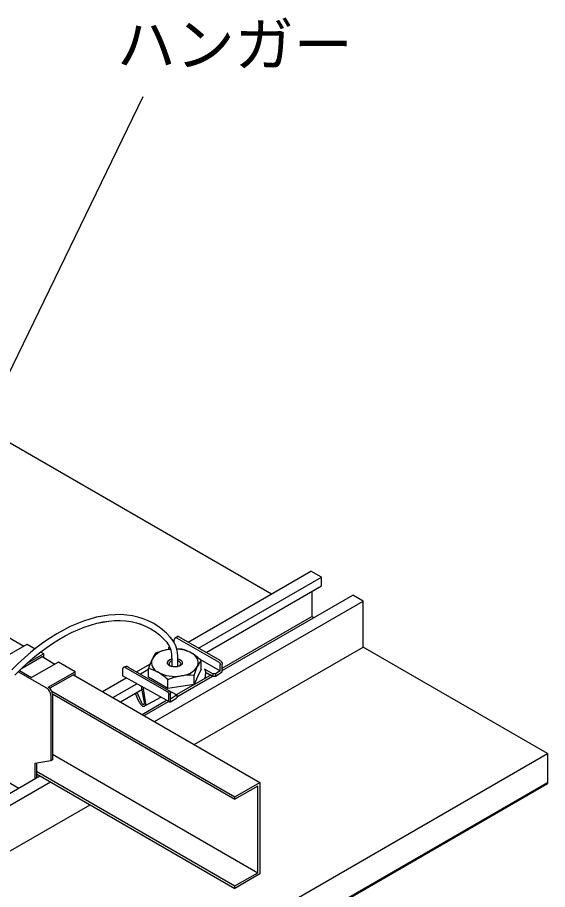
# Model space of a CAD drawing. Units: millimetres on the paper. Extents: x -141 to 141, y -97 to 98.
# Drawn here: x 23.31 to 41.3, y 15.43 to 45.01 of the extents above; entities that cross this region are included whole.
import ezdxf
from ezdxf.enums import TextEntityAlignment as Align

# ---------------------------------------------------------------- set-up
doc = ezdxf.new("R2010")
doc.units = ezdxf.units.MM
for name, color, linetype in [('0-0_文字･図枠･寸法', 7, 'Continuous'), ('0-2_天井下地', 7, 'Continuous'), ('0-3_天井ボード', 7, 'Continuous'), ('0-4_BBカチットワイヤー', 7, 'Continuous')]:
    doc.layers.add(name, color=color, linetype=linetype)
doc.styles.add('ＭＳ ゴシック', font='')
doc.styles.get('ＭＳ ゴシック').set_extended_font_data('MS Gothic')

msp = doc.modelspace()

# ---------------------------------------------------------------- linework, layer by layer
at = {"layer": '0-0_文字･図枠･寸法'}
msp.add_line((20.269, 27.262), (27.582, 42.329), dxfattribs=at)
at = {"layer": '0-2_天井下地'}
for p, q in [((29.101, 23.823), (33.27, 26.229)), ((29.457, 23.62), (33.623, 26.025)), ((29.714, 23.474), (33.623, 25.731)), ((33.298, 25.543), (33.298, 24.694)), ((27.967, 21.127), (35.037, 25.209)), ((30.257, 22.858), (34.684, 25.413)), ((35.037, 25.209), (34.684, 25.413)), ((35.037, 23.657), (35.037, 25.209)), ((21.143, 25.067), (23.526, 23.691)), ((30.257, 22.939), (33.298, 24.694)), ((33.298, 24.694), (33.368, 24.654)), ((22.734, 23.234), (23.639, 23.756)), ((23.639, 23.756), (23.915, 23.597)), ((24.205, 23.43), (23.636, 23.101)), ((24.102, 23.489), (24.205, 23.43)), ((24.205, 23.299), (24.205, 23.43)), ((29.311, 20.351), (35.037, 23.657)), ((23.452, 22.93), (24.148, 23.332)), ((24.7, 23.144), (23.794, 22.621)), ((24.148, 23.332), (24.586, 23.079)), ((25.265, 22.817), (24.7, 23.144)), ((27.354, 22.814), (27.808, 23.076)), ((24.304, 22.262), (23.339, 22.819)), ((23.381, 22.86), (23.794, 22.621)), ((24.36, 22.295), (25.265, 22.817)), ((25.265, 22.687), (25.265, 22.817)), ((27.758, 22.896), (27.481, 22.741)), ((25.209, 22.719), (24.408, 22.257)), ((25.209, 22.719), (31.537, 19.066)), ((26.199, 22.148), (27.004, 22.612)), ((28.709, 22.045), (29.856, 22.707)), ((28.715, 21.967), (29.932, 22.67)), ((26.553, 21.943), (27.363, 22.412)), ((26.808, 21.796), (27.53, 22.213)), ((24.445, 22.017), (24.445, 19.796)), ((24.474, 22.164), (30.689, 18.576)), ((24.5, 22.067), (30.689, 18.494)), ((24.502, 22.05), (24.502, 19.829)), ((27.543, 21.372), (28.37, 21.85)), ((27.613, 21.331), (28.442, 21.81)), ((24.502, 19.829), (24.445, 19.796)), ((24.502, 20.025), (31.467, 16.004)), ((23.954, 19.714), (23.954, 19.218)), ((22.474, 18.364), (24.077, 19.29)), ((23.954, 19.443), (30.689, 15.555)), ((23.954, 19.361), (30.689, 15.473)), ((23.954, 19.3), (24.007, 19.331)), ((-35.673, -15.611), (24.431, 19.086)), ((22.819, 19.184), (23.356, 18.873)), ((-34.329, -16.387), (25.775, 18.31))]:
    msp.add_line(p, q, dxfattribs=at)
for points in [[(33.623, 25.731), (33.623, 26.025), (33.27, 26.229)], [(24.445, 19.796), (23.897, 19.704), (23.897, 19.186)]]:
    msp.add_lwpolyline(points, dxfattribs=at)
msp.add_lwpolyline([(30.689, 18.576), (31.537, 19.066), (31.537, 15.963), (30.689, 15.473), (30.689, 15.555), (31.467, 16.004), (31.467, 18.943), (30.689, 18.494)], close=True, dxfattribs=at)
for centre in [(24.138, 22.003), (24.195, 22.036)]:
    msp.add_arc(centre, 0.307, 2.6054, 57.3946, dxfattribs=at)
at = {"layer": '0-3_天井ボード'}
for p, q in [((31.926, 25.454), (22.768, 30.741)), ((41.295, 20.045), (35.037, 23.657)), ((-43.557, -28.94), (41.295, 20.045)), ((41.295, 20.045), (41.295, 19.024)), ((-43.557, -29.92), (41.295, 19.065)), ((-43.557, -29.96), (41.295, 19.024))]:
    msp.add_line(p, q, dxfattribs=at)
at = {"layer": '0-4_BBカチットワイヤー'}
for p, q in [((28.664, 23.963), (28.661, 23.962)), ((28.705, 23.968), (30.13, 23.157)), ((28.775, 24.008), (30.183, 23.207)), ((28.626, 23.906), (28.626, 23.903)), ((28.626, 23.814), (28.626, 23.903)), ((28.438, 23.583), (28.438, 23.572)), ((28.51, 23.581), (28.446, 23.572)), ((28.511, 23.578), (28.446, 23.572)), ((28.892, 23.582), (28.715, 23.59)), ((28.551, 23.284), (28.551, 23.208)), ((28.551, 23.208), (28.551, 22.994)), ((28.751, 23.208), (28.751, 23.284)), ((28.751, 22.994), (28.751, 23.208)), ((29.501, 23.244), (30.193, 22.848)), ((29.544, 22.903), (29.544, 23.204)), ((30.257, 23.082), (30.257, 23.078)), ((26.918, 22.968), (26.914, 22.966)), ((26.988, 22.954), (28.374, 22.16)), ((27.071, 22.977), (28.427, 22.197)), ((29.544, 22.903), (29.423, 22.646)), ((29.937, 22.748), (29.653, 22.907)), ((30.193, 23.052), (30.193, 23.049)), ((30.193, 22.848), (30.193, 23.049)), ((28.466, 21.796), (26.88, 22.681)), ((29.302, 22.389), (29.302, 22.69)), ((29.423, 22.646), (29.302, 22.389)), ((28.41, 22.252), (28.084, 22.441)), ((29.302, 22.389), (28.856, 22.32)), ((27.636, 21.657), (28.175, 21.958)), ((28.506, 22.097), (28.508, 22.094)), ((28.508, 21.8), (28.508, 22.094)), ((28.508, 21.8), (28.715, 21.93)), ((28.715, 22.033), (28.715, 21.93))]:
    msp.add_line(p, q, dxfattribs=at)
for points in [[(27.505, 24.637), (27.399, 24.671), (27.214, 24.713), (27.022, 24.74), (26.825, 24.754), (26.622, 24.753), (26.415, 24.738), (26.203, 24.708), (25.988, 24.664), (25.77, 24.606), (25.55, 24.533), (25.327, 24.447), (25.104, 24.347), (24.879, 24.233), (24.654, 24.107), (24.43, 23.967), (24.206, 23.816), (23.984, 23.652), (23.764, 23.477), (23.547, 23.29), (23.332, 23.093), (23.122, 22.886)], [(28.562, 23.911), (28.495, 23.989), (28.363, 24.127), (28.222, 24.251), (28.073, 24.362), (27.916, 24.46), (27.751, 24.544), (27.579, 24.614), (27.4, 24.671), (27.214, 24.713), (27.022, 24.741), (26.825, 24.754), (26.622, 24.753), (26.415, 24.738), (26.204, 24.708), (25.989, 24.664), (25.77, 24.606), (25.55, 24.533), (25.327, 24.447), (25.104, 24.347), (24.879, 24.233), (24.654, 24.107), (24.43, 23.967), (24.207, 23.816), (23.985, 23.652), (23.764, 23.477), (23.547, 23.29), (23.332, 23.093), (23.122, 22.886)], [(23.221, 22.701), (23.426, 22.906), (23.636, 23.101), (23.848, 23.286), (24.062, 23.459), (24.278, 23.621), (24.496, 23.771), (24.714, 23.909), (24.931, 24.034), (25.149, 24.146), (25.365, 24.245), (25.579, 24.331), (25.791, 24.403), (26.001, 24.461), (26.207, 24.505), (26.409, 24.536), (26.607, 24.552), (26.8, 24.555), (26.988, 24.543), (27.171, 24.517), (27.347, 24.477), (27.505, 24.428)], [(23.221, 22.701), (23.426, 22.906), (23.636, 23.101), (23.848, 23.286), (24.062, 23.459), (24.279, 23.621), (24.496, 23.771), (24.714, 23.909), (24.931, 24.034), (25.149, 24.146), (25.365, 24.245), (25.579, 24.331), (25.791, 24.403), (26.001, 24.461), (26.207, 24.506), (26.409, 24.536), (26.607, 24.552), (26.8, 24.555), (26.988, 24.543), (27.171, 24.517), (27.348, 24.477), (27.518, 24.424), (27.681, 24.356), (27.838, 24.275), (27.986, 24.179), (28.127, 24.071), (28.258, 23.949)], [(28.705, 23.968), (28.702, 23.968), (28.699, 23.968), (28.696, 23.968), (28.693, 23.968), (28.69, 23.968), (28.687, 23.968), (28.685, 23.968), (28.682, 23.968), (28.679, 23.968), (28.676, 23.967), (28.673, 23.967), (28.671, 23.966), (28.668, 23.965), (28.665, 23.964), (28.663, 23.962), (28.66, 23.961), (28.658, 23.96), (28.655, 23.958), (28.653, 23.956), (28.651, 23.954), (28.649, 23.952), (28.647, 23.95), (28.645, 23.948), (28.643, 23.946), (28.641, 23.943), (28.64, 23.941), (28.639, 23.938), (28.637, 23.936), (28.636, 23.933), (28.635, 23.931), (28.634, 23.928), (28.633, 23.925), (28.632, 23.923), (28.631, 23.92), (28.63, 23.917), (28.629, 23.914), (28.628, 23.911), (28.627, 23.909), (28.626, 23.906)], [(28.775, 24.008), (28.772, 24.008), (28.769, 24.009), (28.766, 24.009), (28.762, 24.009), (28.759, 24.009), (28.756, 24.009), (28.753, 24.009), (28.75, 24.009), (28.747, 24.009), (28.744, 24.008), (28.741, 24.007), (28.738, 24.006), (28.735, 24.005), (28.732, 24.004), (28.729, 24.002), (28.727, 24.001), (28.724, 23.999), (28.721, 23.997), (28.719, 23.995), (28.716, 23.993), (28.713, 23.992), (28.711, 23.99), (28.708, 23.988), (28.705, 23.986), (28.703, 23.984), (28.7, 23.983), (28.697, 23.981), (28.694, 23.98), (28.692, 23.978), (28.689, 23.976), (28.686, 23.975), (28.683, 23.973), (28.681, 23.972), (28.678, 23.97), (28.675, 23.969), (28.672, 23.967), (28.67, 23.966), (28.667, 23.965), (28.664, 23.963)], [(28.258, 23.949), (28.375, 23.823), (28.407, 23.784)], [(28.479, 23.66), (28.438, 23.637), (28.438, 23.583), (28.455, 23.574)], [(27.999, 23.446), (27.94, 23.362), (27.879, 23.247)], [(28.474, 23.024), (28.433, 23.056), (28.408, 23.092), (28.401, 23.131), (28.413, 23.17), (28.442, 23.205), (28.487, 23.235), (28.544, 23.256), (28.551, 23.258)], [(28.551, 23.185), (28.545, 23.183), (28.5, 23.161), (28.468, 23.132), (28.452, 23.098), (28.454, 23.064), (28.474, 23.031), (28.494, 23.014)], [(28.751, 23.258), (28.802, 23.241), (28.851, 23.213), (28.884, 23.179), (28.9, 23.14), (28.897, 23.101), (28.876, 23.064), (28.839, 23.031), (28.788, 23.005), (28.726, 22.988), (28.659, 22.982), (28.591, 22.986), (28.528, 23), (28.474, 23.024)], [(28.808, 23.014), (28.82, 23.023), (28.844, 23.055), (28.851, 23.089), (28.84, 23.123), (28.812, 23.153), (28.77, 23.178), (28.751, 23.185)], [(30.034, 22.748), (29.937, 22.748), (29.937, 22.667), (30.034, 22.669), (30.257, 22.815), (30.257, 23.078)], [(30.13, 23.157), (30.132, 23.154), (30.134, 23.152), (30.137, 23.15), (30.139, 23.148), (30.141, 23.146), (30.144, 23.143), (30.146, 23.141), (30.148, 23.139), (30.151, 23.137), (30.153, 23.134), (30.155, 23.132), (30.158, 23.13), (30.16, 23.127), (30.162, 23.125), (30.164, 23.123), (30.167, 23.12), (30.169, 23.118), (30.171, 23.115), (30.173, 23.113), (30.175, 23.11), (30.177, 23.107), (30.179, 23.105), (30.181, 23.102), (30.182, 23.099), (30.184, 23.096), (30.185, 23.093), (30.187, 23.09), (30.188, 23.087), (30.189, 23.084), (30.19, 23.081), (30.19, 23.078), (30.191, 23.075), (30.192, 23.072), (30.192, 23.069), (30.192, 23.065), (30.193, 23.062), (30.193, 23.059), (30.193, 23.056), (30.193, 23.052)], [(30.183, 23.207), (30.186, 23.204), (30.188, 23.201), (30.191, 23.198), (30.193, 23.195), (30.196, 23.193), (30.198, 23.19), (30.201, 23.187), (30.203, 23.184), (30.206, 23.181), (30.208, 23.178), (30.211, 23.175), (30.213, 23.173), (30.216, 23.17), (30.218, 23.167), (30.221, 23.164), (30.223, 23.161), (30.226, 23.158), (30.228, 23.155), (30.231, 23.152), (30.233, 23.149), (30.236, 23.146), (30.238, 23.143), (30.24, 23.139), (30.242, 23.136), (30.244, 23.133), (30.246, 23.13), (30.248, 23.126), (30.249, 23.123), (30.25, 23.119), (30.252, 23.116), (30.253, 23.112), (30.254, 23.108), (30.254, 23.105), (30.255, 23.101), (30.255, 23.097), (30.256, 23.093), (30.256, 23.089), (30.257, 23.086), (30.257, 23.082)], [(26.882, 22.933), (26.881, 22.93), (26.88, 22.927), (26.88, 22.924), (26.88, 22.921), (26.88, 22.918), (26.88, 22.914), (26.88, 22.911), (26.88, 22.908), (26.88, 22.904), (26.88, 22.681)], [(26.988, 22.954), (26.985, 22.956), (26.982, 22.957), (26.979, 22.958), (26.976, 22.96), (26.973, 22.961), (26.97, 22.962), (26.967, 22.963), (26.965, 22.965), (26.962, 22.966), (26.959, 22.967), (26.955, 22.967), (26.952, 22.968), (26.949, 22.969), (26.946, 22.969), (26.943, 22.97), (26.94, 22.97), (26.936, 22.97), (26.933, 22.97), (26.93, 22.97), (26.927, 22.969), (26.924, 22.969), (26.92, 22.968), (26.917, 22.967), (26.914, 22.966), (26.911, 22.965), (26.908, 22.964), (26.905, 22.962), (26.902, 22.96), (26.9, 22.959), (26.897, 22.957), (26.895, 22.955), (26.892, 22.952), (26.89, 22.95), (26.888, 22.947), (26.886, 22.945), (26.885, 22.942), (26.884, 22.939), (26.882, 22.936), (26.882, 22.933)], [(27.071, 22.977), (27.067, 22.979), (27.063, 22.98), (27.06, 22.982), (27.056, 22.983), (27.052, 22.985), (27.048, 22.986), (27.044, 22.987), (27.04, 22.988), (27.036, 22.989), (27.033, 22.99), (27.029, 22.991), (27.025, 22.991), (27.021, 22.991), (27.017, 22.991), (27.012, 22.991), (27.008, 22.991), (27.004, 22.991), (27, 22.99), (26.996, 22.99), (26.992, 22.989), (26.988, 22.988), (26.984, 22.987), (26.98, 22.986), (26.976, 22.986), (26.972, 22.985), (26.968, 22.984), (26.964, 22.982), (26.96, 22.981), (26.956, 22.98), (26.953, 22.979), (26.949, 22.978), (26.945, 22.977), (26.941, 22.975), (26.937, 22.974), (26.933, 22.973), (26.93, 22.972), (26.926, 22.97), (26.922, 22.969), (26.918, 22.968)], [(28.084, 22.441), (27.758, 22.63), (27.758, 22.931)], [(29.302, 22.69), (29.362, 22.858), (29.423, 23.005)], [(29.653, 22.907), (29.657, 22.901), (29.661, 22.896), (29.665, 22.89), (29.668, 22.884), (29.672, 22.879), (29.675, 22.873), (29.678, 22.867), (29.681, 22.861), (29.683, 22.855), (29.685, 22.849), (29.687, 22.843), (29.688, 22.836), (29.69, 22.83), (29.69, 22.823), (29.691, 22.817), (29.691, 22.81), (29.692, 22.803), (29.692, 22.797), (29.691, 22.79), (29.691, 22.783), (29.691, 22.776), (29.69, 22.77), (29.69, 22.763), (29.689, 22.756), (29.689, 22.749), (29.688, 22.743), (29.687, 22.736), (29.687, 22.729), (29.686, 22.723), (29.685, 22.716), (29.685, 22.71), (29.684, 22.703), (29.683, 22.697), (29.682, 22.69), (29.681, 22.683), (29.68, 22.677), (29.679, 22.67), (29.679, 22.664), (29.678, 22.657)], [(29.937, 22.667), (29.927, 22.672), (29.916, 22.677), (29.906, 22.683), (29.896, 22.688), (29.886, 22.693), (29.875, 22.698), (29.865, 22.703), (29.855, 22.708), (29.845, 22.713), (29.835, 22.718), (29.824, 22.723), (29.814, 22.729), (29.804, 22.734), (29.794, 22.739), (29.783, 22.744), (29.773, 22.749), (29.763, 22.754), (29.753, 22.759), (29.743, 22.764), (29.732, 22.769), (29.722, 22.775), (29.712, 22.78), (29.702, 22.785), (29.691, 22.79)], [(30.193, 22.848), (30.034, 22.748), (30.034, 22.669)], [(28.856, 22.32), (28.41, 22.252), (28.41, 22.553), (28.628, 22.629), (28.856, 22.68)], [(29.678, 22.657), (29.677, 22.651), (29.676, 22.644), (29.675, 22.638), (29.674, 22.631), (29.673, 22.625), (29.672, 22.618), (29.671, 22.612), (29.669, 22.605), (29.668, 22.599)], [(27.512, 22.329), (27.514, 22.314), (27.516, 22.299), (27.519, 22.283), (27.521, 22.268), (27.524, 22.253), (27.526, 22.238), (27.529, 22.223), (27.531, 22.207), (27.534, 22.192), (27.536, 22.177), (27.539, 22.162), (27.541, 22.147), (27.544, 22.131), (27.547, 22.116), (27.55, 22.101), (27.553, 22.085), (27.556, 22.07), (27.559, 22.054), (27.562, 22.039), (27.565, 22.024), (27.568, 22.008), (27.571, 21.993), (27.574, 21.978), (27.577, 21.963), (27.58, 21.948), (27.582, 21.933), (27.585, 21.918), (27.588, 21.903), (27.59, 21.889), (27.593, 21.874), (27.595, 21.86), (27.598, 21.845), (27.6, 21.83), (27.603, 21.815), (27.606, 21.799), (27.609, 21.783), (27.613, 21.765), (27.616, 21.748), (27.615, 21.732)], [(27.57, 22.296), (27.573, 22.281), (27.575, 22.266), (27.577, 22.25), (27.58, 22.235), (27.582, 22.22), (27.584, 22.205), (27.586, 22.189), (27.589, 22.174), (27.591, 22.159), (27.593, 22.144), (27.595, 22.128), (27.598, 22.113), (27.6, 22.098), (27.602, 22.083), (27.604, 22.067), (27.606, 22.052), (27.608, 22.037), (27.611, 22.022), (27.613, 22.006), (27.615, 21.991), (27.617, 21.976), (27.62, 21.961), (27.622, 21.945), (27.624, 21.93), (27.627, 21.915), (27.63, 21.9), (27.632, 21.885), (27.635, 21.869), (27.638, 21.854), (27.641, 21.839), (27.644, 21.824), (27.647, 21.809), (27.649, 21.794), (27.652, 21.778), (27.654, 21.763), (27.655, 21.748), (27.656, 21.732), (27.656, 21.717), (27.654, 21.702)], [(28.427, 22.197), (28.43, 22.195), (28.432, 22.193), (28.435, 22.191), (28.438, 22.189), (28.44, 22.187), (28.443, 22.184), (28.445, 22.182), (28.448, 22.18), (28.45, 22.178), (28.453, 22.176), (28.455, 22.174), (28.458, 22.171), (28.46, 22.169), (28.463, 22.167), (28.465, 22.164), (28.467, 22.162), (28.469, 22.159), (28.472, 22.157), (28.474, 22.154), (28.476, 22.152), (28.478, 22.149), (28.48, 22.147), (28.482, 22.144), (28.484, 22.141), (28.486, 22.139), (28.488, 22.136), (28.489, 22.133), (28.491, 22.13), (28.493, 22.127), (28.494, 22.124), (28.496, 22.121), (28.497, 22.118), (28.499, 22.115), (28.5, 22.112), (28.501, 22.109), (28.503, 22.106), (28.504, 22.103), (28.505, 22.1), (28.506, 22.097)], [(28.427, 22.197), (28.7, 22.052), (28.701, 22.052), (28.702, 22.051), (28.703, 22.051), (28.704, 22.05), (28.704, 22.049), (28.705, 22.049), (28.706, 22.048), (28.707, 22.048), (28.708, 22.047), (28.708, 22.046), (28.709, 22.046), (28.71, 22.045), (28.71, 22.044), (28.711, 22.043), (28.712, 22.043), (28.712, 22.042), (28.713, 22.041), (28.713, 22.04), (28.714, 22.04), (28.714, 22.039), (28.714, 22.038), (28.715, 22.037), (28.715, 22.036), (28.715, 22.035), (28.715, 22.034), (28.715, 22.033), (28.715, 22.032), (28.715, 22.031), (28.715, 22.03), (28.715, 22.029), (28.715, 22.028), (28.715, 22.027), (28.715, 22.026), (28.714, 22.025), (28.714, 22.024), (28.714, 22.023), (28.714, 22.022), (28.713, 22.021)], [(27.328, 22.062), (27.323, 22.076), (27.318, 22.09)], [(27.654, 21.702), (27.651, 21.686), (27.645, 21.671), (27.637, 21.658), (27.625, 21.648), (27.611, 21.642), (27.595, 21.639), (27.579, 21.64), (27.565, 21.645), (27.552, 21.652), (27.54, 21.662), (27.529, 21.674), (27.518, 21.686), (27.508, 21.7), (27.498, 21.713), (27.489, 21.727), (27.479, 21.74), (27.47, 21.754), (27.462, 21.767), (27.453, 21.781), (27.445, 21.795), (27.437, 21.809), (27.43, 21.823), (27.422, 21.836), (27.415, 21.85), (27.408, 21.864), (27.401, 21.878), (27.395, 21.892), (27.388, 21.906), (27.382, 21.92), (27.376, 21.934), (27.37, 21.948), (27.365, 21.962), (27.359, 21.977), (27.353, 21.991), (27.348, 22.005), (27.343, 22.019), (27.338, 22.033), (27.333, 22.048), (27.328, 22.062)], [(27.615, 21.732), (27.61, 21.719), (27.598, 21.71), (27.583, 21.706), (27.569, 21.708), (27.557, 21.715), (27.547, 21.727), (27.538, 21.741), (27.53, 21.758), (27.523, 21.775), (27.515, 21.793), (27.508, 21.809), (27.501, 21.826), (27.494, 21.842), (27.487, 21.858), (27.48, 21.874), (27.474, 21.889), (27.467, 21.904), (27.46, 21.919), (27.454, 21.933), (27.447, 21.948), (27.441, 21.962), (27.434, 21.976), (27.428, 21.989), (27.422, 22.003), (27.415, 22.016), (27.409, 22.029), (27.403, 22.042), (27.397, 22.055), (27.391, 22.068), (27.385, 22.081), (27.379, 22.094), (27.373, 22.106), (27.367, 22.119)], [(28.374, 22.16), (28.377, 22.158), (28.379, 22.157), (28.382, 22.155), (28.384, 22.154), (28.387, 22.152), (28.389, 22.151), (28.392, 22.149), (28.394, 22.147), (28.396, 22.146), (28.398, 22.144), (28.401, 22.142), (28.403, 22.14), (28.405, 22.138), (28.407, 22.136), (28.409, 22.134), (28.41, 22.132), (28.412, 22.13), (28.414, 22.128), (28.416, 22.125), (28.418, 22.123), (28.419, 22.121), (28.421, 22.118), (28.423, 22.116), (28.424, 22.114), (28.426, 22.111), (28.428, 22.109), (28.429, 22.106), (28.431, 22.104), (28.433, 22.102), (28.434, 22.099), (28.436, 22.097), (28.438, 22.094), (28.439, 22.092), (28.441, 22.09), (28.442, 22.087), (28.444, 22.085), (28.445, 22.082), (28.446, 22.079), (28.447, 22.077)], [(28.447, 22.077), (28.448, 22.074), (28.448, 22.071), (28.449, 22.068), (28.449, 22.066), (28.449, 22.063), (28.449, 22.06), (28.45, 22.057), (28.45, 22.054), (28.45, 22.051)], [(28.451, 21.817), (28.45, 21.819), (28.45, 21.821), (28.45, 21.823), (28.45, 21.824), (28.45, 21.826), (28.45, 21.828), (28.45, 21.83), (28.45, 21.832), (28.45, 21.833), (28.45, 22.051)], [(28.713, 22.021), (28.713, 22.02), (28.713, 22.019), (28.508, 21.886)], [(28.351, 21.86), (28.351, 21.859), (28.351, 21.858), (28.351, 21.857), (28.351, 21.856), (28.35, 21.855), (28.35, 21.854), (28.35, 21.853), (28.35, 21.852), (28.35, 21.851), (28.349, 21.85), (28.349, 21.849), (28.349, 21.848), (28.349, 21.847), (28.349, 21.846), (28.349, 21.845), (28.348, 21.844), (28.348, 21.843), (28.348, 21.842), (28.348, 21.841), (28.348, 21.84), (28.348, 21.839), (28.347, 21.838), (28.347, 21.837), (28.347, 21.836)], [(28.508, 21.8), (28.506, 21.799), (28.505, 21.798), (28.503, 21.797), (28.502, 21.796), (28.5, 21.795), (28.498, 21.794), (28.497, 21.793), (28.495, 21.793), (28.493, 21.792), (28.492, 21.792), (28.49, 21.791), (28.488, 21.791), (28.486, 21.791), (28.484, 21.791), (28.482, 21.791), (28.481, 21.791), (28.479, 21.792), (28.477, 21.792), (28.475, 21.792), (28.473, 21.793), (28.471, 21.793), (28.47, 21.794), (28.468, 21.795), (28.466, 21.796), (28.465, 21.797), (28.463, 21.798), (28.462, 21.799), (28.46, 21.8), (28.459, 21.802), (28.458, 21.803), (28.457, 21.804), (28.455, 21.806), (28.455, 21.807), (28.454, 21.809), (28.453, 21.81), (28.452, 21.812), (28.451, 21.814), (28.451, 21.816), (28.451, 21.817)]]:
    msp.add_lwpolyline(points, dxfattribs=at)
for centre, radius, start, end in [((27.768, 23.329), 0.784, 356.7305, 35.4851), ((27.797, 23.338), 0.956, 356.7985, 36.8239), ((28.489, 22.841), 0.733, 93.3734, 146.3704), ((28.757, 21.627), 1.97, 99.0793, 112.6093), ((28.682, 22.457), 1.13, 61.7011, 88.2276), ((28.609, 22.404), 1.212, 59.8187, 76.468), ((29.093, 23.124), 0.351, 340.2375, 69.116), ((28.187, 21.755), 1.986, 46.8781, 58.7023), ((30.297, 22.141), 2.659, 155.4382, 162.7269), ((28.209, 23.128), 0.351, 160.2375, 249.116), ((30.334, 22.589), 1.001, 142.0942, 155.4494), ((27.474, 21.752), 1.212, 59.8198, 76.4669), ((28.649, 23.888), 1.226, 242.5384, 279.7001), ((27.053, 21.105), 1.984, 46.8722, 58.7079), ((28.813, 23.411), 0.733, 273.3735, 326.3703), ((29.119, 20.917), 1.782, 84.0853, 98.4849)]:
    msp.add_arc(centre, radius, start, end, dxfattribs=at)

# ---------------------------------------------------------------- texts
at = {"layer": '0-0_文字･図枠･寸法', "style": 'ＭＳ ゴシック'}
msp.add_text('ハンガー', height=1.466, dxfattribs=at).set_placement((26.683, 42.919), align=Align.BOTTOM_LEFT)

doc.saveas('drawing.dxf')
